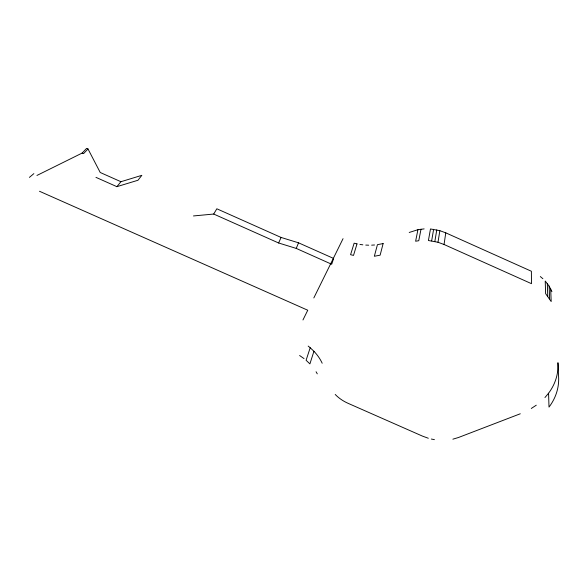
<?xml version="1.0" encoding="UTF-8"?>
<svg xmlns="http://www.w3.org/2000/svg" width="588" height="588" viewBox="0 0 588 588"><rect width="100%" height="100%" fill="white"/><g stroke="black" fill="none" stroke-linecap="round" stroke-linejoin="round"><path stroke-width="0.88" d="M444.05 244.49L445.777 232.848L439.846 230.665L430.467 228.96L428.424 240.507L438.001 242.271L444.05 244.49L531.486 283.673L531.383 271.244L445.777 232.848M438.001 242.271L439.846 230.665M434.848 241.47L436.766 229.886M431.651 240.882L433.628 229.313M421.008 229.195L418.766 240.72L415.628 241.227L417.928 229.702L424.132 228.901M310.199 347.743L313.933 351.286L309.905 363.869L306.091 360.282L310.199 347.743L308.171 346.089M296.242 248.415L298.535 242.815L333.646 258.463L331.691 264.255L296.242 248.415L278.616 242.984L213.709 214.047L193.467 215.943M278.616 242.984L281.086 237.449L298.535 242.815M302.96 319.968L307.759 310.236L39.484 191.262M313.823 297.94L343.047 238.677M213.709 214.047L216.832 208.784L281.086 237.449M116.88 186.668L120.937 181.714L141.848 175.327L137.959 180.259L116.88 186.668L95.954 177.356M544.951 397.547L548.567 393.225A71.685 56.161 5.6 0 0 557.946 362.715L558.578 376.313A73.11 56.72 6 0 1 549.001 407.102L548.567 393.225M120.937 181.714L100.225 172.497L88.002 148.962L83.547 153.644L82.136 153.071L36.934 175.459M82.136 153.071L86.634 148.352L88.002 148.962M29.4 177.392L33.861 173.629M531.295 408.462L536.278 405.198M520.284 413.776L458.537 437.479L452.878 439.185M409.219 232.466L417.928 229.702M371.631 245.159L374.549 244.983M365.765 245.078L368.705 245.196M359.915 244.424L362.833 244.821M431.335 439.045L434.414 439.648M428.307 438.244L422.485 436.12L348.169 403.361A35.684 27.687 14.5 0 1 335.211 394.46M299.601 355.505L304.025 358.606M540.313 276.558L542.886 278.719M550.677 288.84L551.191 301.556L545.627 293.64L545.223 281.042L549.133 286.121L551.926 291.641M316.072 371.763L317.277 373.85M549.133 286.121L549.618 298.8M547.31 283.519L547.759 296.154M313.933 351.286A46.584 35.831 20.1 0 1 322.187 363.237M383.126 243.572L380.135 255.177L374.343 256.258L377.445 244.659L383.126 243.572M357.012 243.873L353.506 255.398L350.573 254.692L354.138 243.189L357.012 243.873"/></g></svg>
